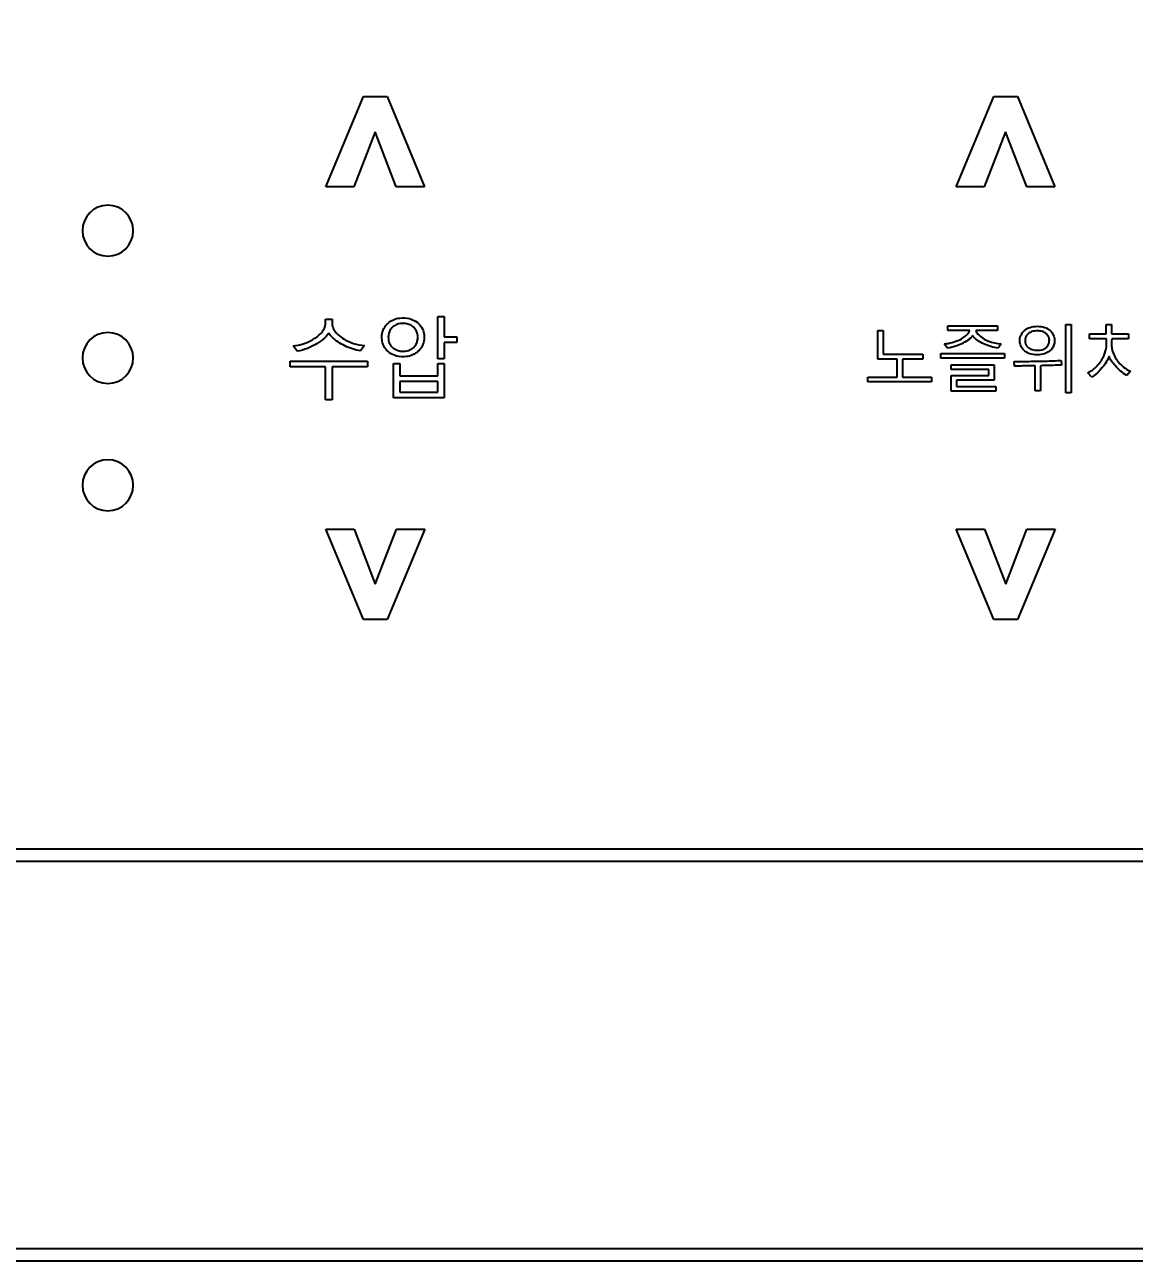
# Model space of a CAD drawing. Header units: millimetres. Extents: x 28 to 2363, y 8 to 1657.
# Drawn here: x 487.34 to 530.9, y 1216.53 to 1265.11 of the extents above; entities that cross this region are included whole.
import ezdxf

# ---------------------------------------------------------------- set-up
doc = ezdxf.new("R2010")
doc.units = ezdxf.units.MM
doc.layers.get('Defpoints').update_dxf_attribs({"linetype": 'CONTINUOUS'})
doc.layers.add('1LINE', color=7, linetype='CONTINUOUS')
doc.styles.add('Annotative', font='malgun.ttf')
doc.dimstyles.new('WOO', dxfattribs={"dimtxt": 20, "dimasz": 2, "dimexe": 1.25, "dimexo": 0.3, "dimgap": 1, "dimtad": 1, "dimdec": 1, "dimzin": 1, "dimdsep": 46, "dimtxsty": 'Annotative', "dimcen": 0, "dimclrd": 1, "dimclre": 1, "dimclrt": 2, "dimadec": 0, "dimazin": 0, "dimtfac": 1, "dimtdec": 1, "dimtofl": 0, "dimtmove": 0, "dimatfit": 3, "dimfxl": 0, "dimarcsym": 0})

# ---------------------------------------------------------------- blocks, each defined once
blk = doc.blocks.new('*D10')
at = {"layer": '1LINE', "color": 1, "lineweight": -2}
for p, q in [((408.775, 1232.532), (408.775, 1334.195)), ((641.425, 1232.532), (641.425, 1334.195)), ((410.775, 1332.945), (639.425, 1332.945))]:
    blk.add_line(p, q, dxfattribs=at)
at = {"layer": '1LINE', "color": 1}
for points in [[(410.775, 1333.278), (410.775, 1332.611), (408.775, 1332.945)], [(639.425, 1333.278), (639.425, 1332.611), (641.425, 1332.945)]]:
    blk.add_solid(points, dxfattribs=at)
at = {"layer": 'Defpoints', "color": 0}
for p in [(641.425, 1332.945), (408.775, 1232.232), (641.425, 1232.232)]:
    blk.add_point(p, dxfattribs=at)
at = {"layer": '1LINE', "color": 2, "insert": (525.1, 1344.278), "char_height": 20, "attachment_point": 5, "style": 'Annotative'}
blk.add_mtext('233', dxfattribs=at)

msp = doc.modelspace()

# ---------------------------------------------------------------- linework, layer by layer
at = {"layer": '1LINE', "linetype": 'Continuous'}
for p, q in [((499.159, 1258.743), (500.637, 1262.297)), ((500.637, 1262.297), (501.562, 1262.297)), ((501.562, 1262.297), (503.038, 1258.743)), ((523.909, 1258.743), (525.387, 1262.297)), ((525.387, 1262.297), (526.312, 1262.297)), ((526.312, 1262.297), (527.788, 1258.743)), ((501.097, 1260.902), (500.262, 1258.743)), ((501.928, 1258.743), (501.097, 1260.902)), ((525.847, 1260.902), (525.012, 1258.743)), ((526.678, 1258.743), (525.847, 1260.902)), ((500.262, 1258.743), (499.159, 1258.743)), ((503.038, 1258.743), (501.928, 1258.743)), ((525.012, 1258.743), (523.909, 1258.743)), ((527.788, 1258.743), (526.678, 1258.743)), ((499.15, 1253.543), (499.405, 1253.543)), ((503.553, 1253.647), (503.806, 1253.647)), ((503.553, 1251.98), (503.553, 1253.647)), ((503.806, 1253.647), (503.806, 1252.853)), ((528.212, 1250.647), (528.212, 1253.338)), ((528.212, 1253.338), (528.421, 1253.338)), ((528.421, 1253.338), (528.421, 1250.647)), ((529.804, 1253.338), (530.013, 1253.338)), ((529.804, 1252.962), (529.804, 1253.338)), ((530.013, 1253.338), (530.013, 1252.962)), ((503.806, 1252.853), (504.301, 1252.853)), ((504.301, 1252.853), (504.301, 1252.628)), ((520.838, 1253.101), (521.046, 1253.101)), ((520.838, 1251.975), (520.838, 1253.101)), ((521.046, 1253.101), (521.046, 1252.163)), ((523.586, 1253.284), (525.529, 1253.284)), ((523.586, 1253.098), (523.586, 1253.284)), ((524.44, 1253.098), (523.586, 1253.098)), ((525.529, 1253.098), (524.677, 1253.098)), ((525.529, 1253.284), (525.529, 1253.098)), ((529.141, 1252.962), (529.804, 1252.962)), ((529.141, 1252.776), (529.141, 1252.962)), ((530.013, 1252.962), (530.681, 1252.962)), ((530.681, 1252.962), (530.681, 1252.776)), ((498.041, 1252.282), (497.884, 1252.495)), ((500.675, 1252.512), (500.525, 1252.303)), ((503.806, 1252.628), (503.806, 1251.98)), ((504.301, 1252.628), (503.806, 1252.628)), ((523.563, 1252.409), (523.44, 1252.575)), ((525.675, 1252.572), (525.564, 1252.409)), ((529.807, 1252.776), (529.141, 1252.776)), ((530.681, 1252.776), (530.016, 1252.776)), ((497.759, 1251.674), (497.759, 1251.9)), ((497.759, 1251.9), (500.8, 1251.9)), ((500.8, 1251.9), (500.8, 1251.674)), ((503.806, 1251.98), (503.553, 1251.98)), ((521.589, 1251.975), (520.838, 1251.975)), ((521.046, 1252.163), (522.606, 1252.163)), ((521.589, 1251.269), (521.589, 1251.975)), ((521.801, 1251.975), (521.801, 1251.269)), ((522.606, 1251.975), (521.801, 1251.975)), ((522.606, 1252.163), (522.606, 1251.975)), ((523.309, 1252.012), (523.309, 1252.198)), ((523.309, 1252.198), (525.807, 1252.198)), ((525.807, 1252.012), (523.309, 1252.012)), ((525.807, 1252.198), (525.807, 1252.012)), ((526.204, 1251.702), (526.183, 1251.884)), ((528.036, 1251.923), (528.047, 1251.743)), ((499.15, 1251.674), (497.759, 1251.674)), ((499.15, 1250.369), (499.15, 1251.674)), ((499.405, 1251.674), (499.405, 1250.369)), ((500.8, 1251.674), (499.405, 1251.674)), ((501.813, 1251.8), (502.063, 1251.8)), ((501.813, 1250.459), (501.813, 1251.8)), ((502.063, 1251.8), (502.063, 1251.32)), ((503.556, 1251.32), (503.556, 1251.8)), ((503.556, 1251.8), (503.806, 1251.8)), ((503.806, 1251.8), (503.806, 1250.459)), ((523.718, 1251.754), (525.395, 1251.754)), ((523.718, 1251.572), (523.718, 1251.754)), ((525.19, 1251.572), (523.718, 1251.572)), ((525.19, 1251.329), (525.19, 1251.572)), ((525.395, 1251.754), (525.395, 1251.149)), ((527.007, 1250.724), (527.007, 1251.713)), ((527.216, 1251.716), (527.216, 1250.724)), ((529.236, 1251.269), (529.076, 1251.432)), ((530.758, 1251.495), (530.61, 1251.329)), ((502.063, 1251.32), (503.556, 1251.32)), ((503.556, 1251.096), (502.063, 1251.096)), ((502.063, 1251.096), (502.063, 1250.682)), ((503.556, 1250.682), (503.556, 1251.096)), ((520.446, 1251.269), (521.589, 1251.269)), ((520.446, 1251.081), (520.446, 1251.269)), ((522.943, 1251.081), (520.446, 1251.081)), ((521.801, 1251.269), (522.943, 1251.269)), ((522.943, 1251.269), (522.943, 1251.081)), ((523.718, 1251.329), (525.19, 1251.329)), ((523.718, 1250.712), (523.718, 1251.329)), ((523.923, 1251.149), (523.923, 1250.898)), ((525.395, 1251.149), (523.923, 1251.149)), ((503.806, 1250.459), (501.813, 1250.459)), ((502.063, 1250.682), (503.556, 1250.682)), ((525.466, 1250.712), (523.718, 1250.712)), ((523.923, 1250.898), (525.466, 1250.898)), ((525.466, 1250.898), (525.466, 1250.712)), ((527.216, 1250.724), (527.007, 1250.724)), ((528.421, 1250.647), (528.212, 1250.647)), ((499.405, 1250.369), (499.15, 1250.369)), ((499.161, 1245.297), (500.272, 1245.297)), ((500.637, 1241.743), (499.161, 1245.297)), ((500.272, 1245.297), (501.103, 1243.138)), ((501.103, 1243.138), (501.938, 1245.297)), ((503.041, 1245.297), (501.562, 1241.743)), ((501.938, 1245.297), (503.041, 1245.297)), ((523.911, 1245.297), (525.022, 1245.297)), ((525.387, 1241.743), (523.911, 1245.297)), ((525.022, 1245.297), (525.853, 1243.138)), ((525.853, 1243.138), (526.688, 1245.297)), ((527.791, 1245.297), (526.312, 1241.743)), ((526.688, 1245.297), (527.791, 1245.297)), ((501.562, 1241.743), (500.637, 1241.743)), ((526.312, 1241.743), (525.387, 1241.743)), ((409.275, 1232.732), (640.925, 1232.732)), ((640.925, 1232.232), (409.275, 1232.232)), ((418.475, 1217.032), (631.725, 1217.032)), ((631.725, 1216.532), (418.475, 1216.532))]:
    msp.add_line(p, q, dxfattribs=at)
at = {"layer": '1LINE', "linetype": 'Continuous', "extrusion": (0, 0, -1)}
for centre in [(-490.6, 1257.02), (-490.6, 1252.02), (-490.6, 1247.02)]:
    msp.add_circle(centre, 1, dxfattribs=at)
at = {"layer": '1LINE', "linetype": 'Continuous'}
for points, knots in [([(497.884, 1252.495), (498.115, 1252.521), (498.346, 1252.584), (498.677, 1252.752), (498.796, 1252.83), (498.961, 1252.977), (499.017, 1253.038), (499.094, 1253.159), (499.121, 1253.218), (499.157, 1253.365), (499.15, 1253.455), (499.15, 1253.543)], [0, 0, 0, 0, 0.386565, 0.386565, 0.617094, 0.617094, 0.750645, 0.750645, 0.854369, 0.854369, 1, 1, 1, 1]), ([(499.405, 1253.543), (499.405, 1253.447), (499.399, 1253.348), (499.446, 1253.184), (499.483, 1253.116), (499.592, 1252.97), (499.675, 1252.897), (499.91, 1252.727), (500.078, 1252.646), (500.389, 1252.551), (500.532, 1252.525), (500.675, 1252.512)], [0, 0, 0, 0, 0.159853, 0.159853, 0.282346, 0.282346, 0.461201, 0.461201, 0.762946, 0.762946, 1, 1, 1, 1]), ([(502.791, 1252.284), (502.726, 1252.224), (502.65, 1252.174), (502.488, 1252.104), (502.4, 1252.083), (502.189, 1252.06), (502.062, 1252.066), (501.856, 1252.117), (501.773, 1252.152), (501.625, 1252.249), (501.559, 1252.311), (501.453, 1252.45), (501.413, 1252.531), (501.369, 1252.69), (501.36, 1252.769), (501.362, 1252.938), (501.378, 1253.031), (501.443, 1253.197), (501.491, 1253.272), (501.564, 1253.351), (501.578, 1253.365), (501.592, 1253.378)], [0, 0, 0, 0, 0.105429, 0.105429, 0.210388, 0.210388, 0.358353, 0.358353, 0.463126, 0.463126, 0.568027, 0.568027, 0.671969, 0.671969, 0.764244, 0.764244, 0.87314, 0.87314, 0.976688, 0.976688, 1, 1, 1, 1]), ([(501.592, 1253.378), (501.656, 1253.438), (501.732, 1253.487), (501.892, 1253.557), (501.979, 1253.578), (502.19, 1253.601), (502.319, 1253.596), (502.527, 1253.545), (502.612, 1253.51), (502.762, 1253.413), (502.829, 1253.35), (502.935, 1253.21), (502.974, 1253.13), (503.017, 1252.973), (503.025, 1252.895), (503.023, 1252.727), (503.007, 1252.634), (502.942, 1252.467), (502.893, 1252.391), (502.82, 1252.312), (502.806, 1252.297), (502.791, 1252.284)], [0, 0, 0, 0, 0.104375, 0.104375, 0.208222, 0.208222, 0.357394, 0.357394, 0.463446, 0.463446, 0.569734, 0.569734, 0.672548, 0.672548, 0.763112, 0.763112, 0.872106, 0.872106, 0.976253, 0.976253, 1, 1, 1, 1]), ([(502.612, 1253.225), (502.57, 1253.266), (502.519, 1253.299), (502.41, 1253.347), (502.352, 1253.362), (502.202, 1253.38), (502.108, 1253.377), (501.961, 1253.343), (501.904, 1253.32), (501.802, 1253.257), (501.756, 1253.215), (501.685, 1253.122), (501.658, 1253.07), (501.624, 1252.963), (501.616, 1252.908), (501.612, 1252.787), (501.619, 1252.72), (501.654, 1252.603), (501.679, 1252.551), (501.729, 1252.481), (501.749, 1252.459), (501.771, 1252.438)], [0, 0, 0, 0, 0.100218, 0.100218, 0.19974, 0.19974, 0.354422, 0.354422, 0.455177, 0.455177, 0.556419, 0.556419, 0.652887, 0.652887, 0.744782, 0.744782, 0.856018, 0.856018, 0.950106, 0.950106, 1, 1, 1, 1]), ([(499.28, 1253), (499.22, 1252.898), (499.132, 1252.814), (498.859, 1252.596), (498.652, 1252.48), (498.308, 1252.346), (498.176, 1252.308), (498.041, 1252.282)], [0, 0, 0, 0, 0.241791, 0.241791, 0.719843, 0.719843, 1, 1, 1, 1]), ([(500.525, 1252.303), (500.309, 1252.333), (500.097, 1252.401), (499.733, 1252.583), (499.569, 1252.685), (499.372, 1252.869), (499.318, 1252.93), (499.28, 1253)], [0, 0, 0, 0, 0.448506, 0.448506, 0.837341, 0.837341, 1, 1, 1, 1]), ([(501.771, 1252.438), (501.813, 1252.397), (501.863, 1252.364), (501.969, 1252.316), (502.026, 1252.301), (502.175, 1252.281), (502.27, 1252.283), (502.418, 1252.317), (502.474, 1252.339), (502.576, 1252.4), (502.621, 1252.441), (502.694, 1252.532), (502.722, 1252.584), (502.758, 1252.69), (502.767, 1252.746), (502.772, 1252.868), (502.766, 1252.935), (502.734, 1253.052), (502.71, 1253.103), (502.659, 1253.176), (502.637, 1253.202), (502.612, 1253.225)], [0, 0, 0, 0, 0.098495, 0.098495, 0.196279, 0.196279, 0.3517, 0.3517, 0.451352, 0.451352, 0.551568, 0.551568, 0.647272, 0.647272, 0.740636, 0.740636, 0.851278, 0.851278, 0.944292, 0.944292, 1, 1, 1, 1]), ([(523.44, 1252.575), (523.649, 1252.593), (523.859, 1252.643), (524.124, 1252.773), (524.199, 1252.817), (524.312, 1252.908), (524.355, 1252.95), (524.41, 1253.03), (524.428, 1253.063), (524.44, 1253.098)], [0, 0, 0, 0, 0.538118, 0.538118, 0.755711, 0.755711, 0.905788, 0.905788, 1, 1, 1, 1]), ([(524.558, 1252.904), (524.526, 1252.849), (524.477, 1252.804), (524.28, 1252.648), (524.108, 1252.562), (523.813, 1252.457), (523.688, 1252.426), (523.563, 1252.409)], [0, 0, 0, 0, 0.168581, 0.168581, 0.665484, 0.665484, 1, 1, 1, 1]), ([(525.564, 1252.409), (525.365, 1252.432), (525.166, 1252.488), (524.906, 1252.615), (524.829, 1252.658), (524.696, 1252.751), (524.638, 1252.798), (524.579, 1252.871), (524.568, 1252.887), (524.558, 1252.904)], [0, 0, 0, 0, 0.527711, 0.527711, 0.757125, 0.757125, 0.949284, 0.949284, 1, 1, 1, 1]), ([(524.677, 1253.098), (524.697, 1253.047), (524.727, 1252.999), (524.819, 1252.894), (524.888, 1252.841), (525.099, 1252.709), (525.255, 1252.645), (525.5, 1252.589), (525.588, 1252.577), (525.675, 1252.572)], [0, 0, 0, 0, 0.139688, 0.139688, 0.356055, 0.356055, 0.777045, 0.777045, 1, 1, 1, 1]), ([(527.588, 1252.299), (527.527, 1252.247), (527.452, 1252.207), (527.285, 1252.153), (527.187, 1252.141), (526.99, 1252.141), (526.887, 1252.155), (526.725, 1252.212), (526.662, 1252.247), (526.552, 1252.335), (526.503, 1252.389), (526.438, 1252.505), (526.418, 1252.568), (526.404, 1252.684), (526.405, 1252.74), (526.424, 1252.857), (526.447, 1252.919), (526.512, 1253.022), (526.552, 1253.066), (526.596, 1253.104)], [0, 0, 0, 0, 0.123725, 0.123725, 0.269077, 0.269077, 0.423776, 0.423776, 0.53037, 0.53037, 0.637459, 0.637459, 0.732941, 0.732941, 0.815216, 0.815216, 0.912318, 0.912318, 1, 1, 1, 1]), ([(526.596, 1253.104), (526.658, 1253.157), (526.732, 1253.197), (526.899, 1253.252), (526.996, 1253.264), (527.191, 1253.264), (527.294, 1253.251), (527.455, 1253.195), (527.518, 1253.16), (527.628, 1253.073), (527.677, 1253.019), (527.741, 1252.904), (527.761, 1252.844), (527.777, 1252.728), (527.777, 1252.671), (527.761, 1252.562), (527.744, 1252.508), (527.693, 1252.41), (527.658, 1252.365), (527.609, 1252.317), (527.599, 1252.308), (527.588, 1252.299)], [0, 0, 0, 0, 0.124294, 0.124294, 0.268737, 0.268737, 0.421945, 0.421945, 0.528336, 0.528336, 0.635446, 0.635446, 0.728981, 0.728981, 0.812649, 0.812649, 0.896165, 0.896165, 0.979589, 0.979589, 1, 1, 1, 1]), ([(527.438, 1252.977), (527.397, 1253.012), (527.348, 1253.038), (527.234, 1253.075), (527.165, 1253.084), (527.027, 1253.085), (526.954, 1253.076), (526.841, 1253.039), (526.797, 1253.017), (526.721, 1252.96), (526.687, 1252.924), (526.642, 1252.848), (526.628, 1252.807), (526.613, 1252.721), (526.614, 1252.674), (526.628, 1252.593), (526.641, 1252.557), (526.677, 1252.494), (526.701, 1252.465), (526.734, 1252.435), (526.74, 1252.43), (526.746, 1252.425)], [0, 0, 0, 0, 0.118018, 0.118018, 0.265266, 0.265266, 0.422956, 0.422956, 0.526824, 0.526824, 0.631619, 0.631619, 0.722289, 0.722289, 0.823048, 0.823048, 0.902826, 0.902826, 0.982581, 0.982581, 1, 1, 1, 1]), ([(526.746, 1252.425), (526.789, 1252.391), (526.839, 1252.366), (526.958, 1252.328), (527.029, 1252.321), (527.174, 1252.322), (527.251, 1252.332), (527.364, 1252.374), (527.404, 1252.397), (527.474, 1252.454), (527.505, 1252.489), (527.545, 1252.564), (527.558, 1252.602), (527.57, 1252.687), (527.569, 1252.735), (527.552, 1252.816), (527.539, 1252.852), (527.501, 1252.915), (527.476, 1252.944), (527.445, 1252.972), (527.442, 1252.975), (527.438, 1252.977)], [0, 0, 0, 0, 0.120013, 0.120013, 0.274459, 0.274459, 0.441323, 0.441323, 0.540122, 0.540122, 0.639797, 0.639797, 0.726704, 0.726704, 0.827805, 0.827805, 0.909164, 0.909164, 0.990355, 0.990355, 1, 1, 1, 1]), ([(529.076, 1251.432), (529.203, 1251.494), (529.319, 1251.581), (529.542, 1251.813), (529.646, 1251.965), (529.766, 1252.235), (529.798, 1252.35), (529.812, 1252.569), (529.807, 1252.673), (529.807, 1252.776)], [0, 0, 0, 0, 0.262751, 0.262751, 0.596505, 0.596505, 0.811277, 0.811277, 1, 1, 1, 1]), ([(530.016, 1252.776), (530.015, 1252.651), (530.003, 1252.526), (530.02, 1252.402), (530.037, 1252.276), (530.088, 1252.154), (530.238, 1251.901), (530.348, 1251.769), (530.562, 1251.596), (530.658, 1251.538), (530.758, 1251.495)], [0, 0, 0, 0, 0.233534, 0.233534, 0.233534, 0.476624, 0.476624, 0.792968, 0.792968, 1, 1, 1, 1]), ([(526.183, 1251.884), (526.379, 1251.884), (526.575, 1251.885), (526.982, 1251.889), (527.193, 1251.892), (527.615, 1251.904), (527.826, 1251.911), (528.036, 1251.923)], [0, 0, 0, 0, 0.317173, 0.317173, 0.658504, 0.658504, 1, 1, 1, 1]), ([(529.913, 1252.084), (529.879, 1251.977), (529.819, 1251.879), (529.685, 1251.689), (529.609, 1251.595), (529.439, 1251.417), (529.343, 1251.334), (529.236, 1251.269)], [0, 0, 0, 0, 0.313315, 0.313315, 0.650229, 0.650229, 1, 1, 1, 1]), ([(530.61, 1251.329), (530.523, 1251.38), (530.441, 1251.44), (530.288, 1251.571), (530.217, 1251.643), (530.055, 1251.828), (529.962, 1251.947), (529.913, 1252.084)], [0, 0, 0, 0, 0.289986, 0.289986, 0.579372, 0.579372, 1, 1, 1, 1]), ([(527.007, 1251.713), (526.903, 1251.711), (526.799, 1251.709), (526.614, 1251.706), (526.532, 1251.705), (526.368, 1251.703), (526.286, 1251.702), (526.204, 1251.702)], [0, 0, 0, 0, 0.387986, 0.387986, 0.693988, 0.693988, 1, 1, 1, 1]), ([(528.047, 1251.743), (527.994, 1251.74), (527.94, 1251.738), (527.775, 1251.731), (527.663, 1251.727), (527.44, 1251.721), (527.328, 1251.718), (527.216, 1251.716)], [0, 0, 0, 0, 0.19301, 0.19301, 0.596489, 0.596489, 1, 1, 1, 1])]:
    msp.add_open_spline(points, degree=3, knots=knots, dxfattribs=at)

# ---------------------------------------------------------------- dimensions: what is measured, and where the dimension line sits
at = {"layer": '1LINE'}
dim = msp.add_linear_dim(base=(641.425, 1332.945), p1=(408.775, 1232.232), p2=(641.425, 1232.232), dimstyle='WOO', override={"dimdec": 0}, dxfattribs=at)
dim.commit()
dim.dimension.update_dxf_attribs({"geometry": '*D10', "text_midpoint": (525.1, 1344.278)})

doc.saveas('drawing.dxf')
